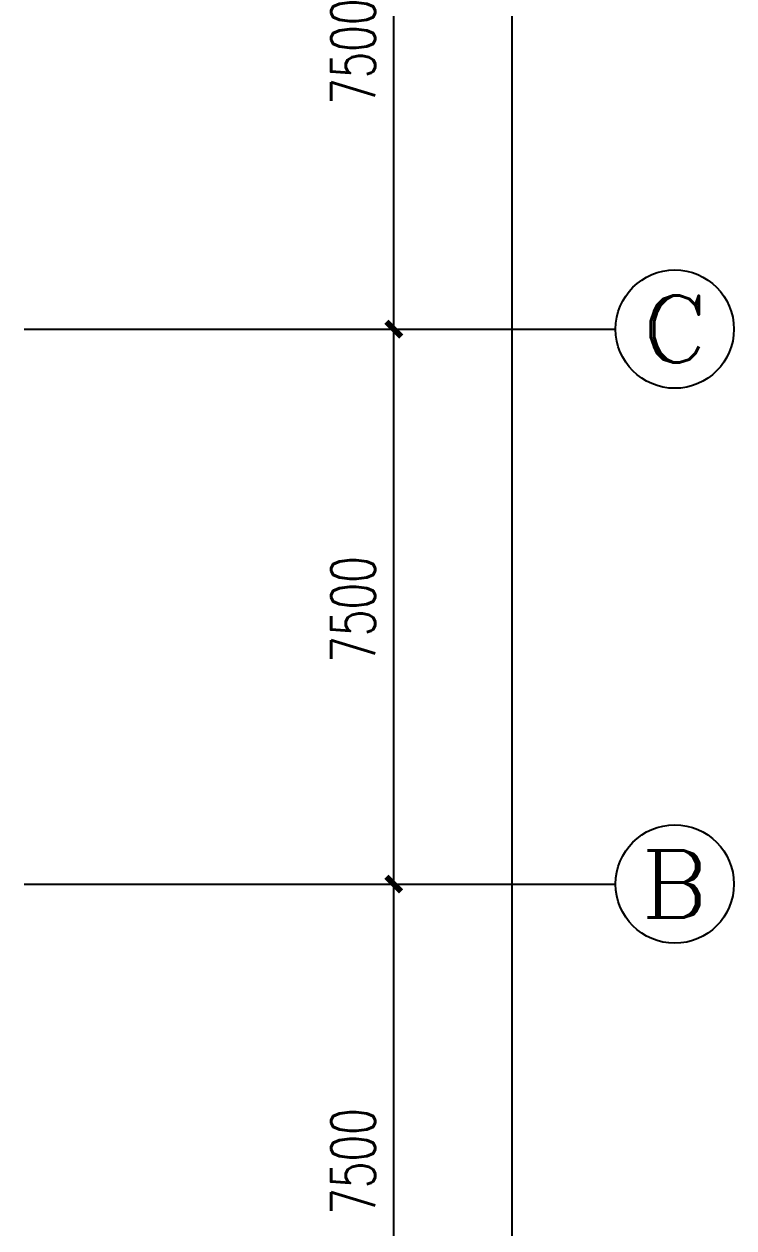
# Model space of a CAD drawing. Extents: x 4995099 to 5303443, y 4627657 to 4889583.
# Drawn here: x 5275159 to 5284759, y 4649007 to 4665277 of the extents above; entities that cross this region are included whole.
import ezdxf
from ezdxf.enums import TextEntityAlignment as Align

# ---------------------------------------------------------------- set-up
doc = ezdxf.new("R2010")
doc.units = 0
doc.header["$LTSCALE"] = 1000
doc.header["$MEASUREMENT"] = 0
doc.layers.get('0').update_dxf_attribs({"color": 4, "linetype": 'CONTINUOUS'})
doc.layers.get('Defpoints').update_dxf_attribs({"linetype": 'CONTINUOUS'})
doc.layers.add('AXIS', color=3, linetype='CONTINUOUS')
doc.layers.add('AXIS_TEXT', color=7, linetype='CONTINUOUS')
doc.styles.add('_TCH_AXIS', font='COMPLEX', dxfattribs={"bigfont": 'GBCBIG'})
doc.styles.add('_TCH_DIM_T3', font='SIMPLEX', dxfattribs={"width": 0.705882, "bigfont": 'GBCBIG'})
doc.styles.add('COMPLEX', font='COMPLEX')
doc.dimstyles.new('_TCH_ARCH&&200', dxfattribs={"dimtxt": 595, "dimasz": 200, "dimexe": 500, "dimexo": 600, "dimgap": 252.5, "dimtad": 1, "dimdec": 0, "dimzin": 0, "dimdsep": 46, "dimtxsty": '_TCH_DIM_T3', "dimblk": 'ARCHTICK', "dimcen": 0.09, "dimclrt": 7, "dimazin": 2, "dimtfac": 1, "dimtdec": 0, "dimtix": 1, "dimtmove": 2, "dimatfit": 3, "dimfxl": 0, "dimtolj": 1, "dimtzin": 0, "dimarcsym": 0})

# ---------------------------------------------------------------- blocks, each defined once
blk = doc.blocks.new('_ArchTick')
at = {"color": 0, "linetype": 'ByBlock', "const_width": 0.4}
blk.add_lwpolyline([(-0.5, -0.5), (0.5, 0.5)], dxfattribs=at)
blk = doc.blocks.new('*D109')
at = {"layer": 'AXIS', "color": 0, "lineweight": -2}
for p, q in [((5275759, 4653654), (5280659, 4653654)), ((5280159, 4646154), (5280159, 4653654)), ((5275759, 4646154), (5280659, 4646154))]:
    blk.add_line(p, q, dxfattribs=at)
at = {"layer": 'Defpoints', "color": 0}
for p in [(5275159, 4653654), (5280159, 4653654), (5275159, 4646154)]:
    blk.add_point(p, dxfattribs=at)
at = {"layer": 'AXIS', "color": 0, "lineweight": -2, "xscale": 200, "yscale": 200, "zscale": 200}
for p, rotation in [((5280159, 4653654), 90), ((5280159, 4646154), 270)]:
    blk.add_blockref('_ArchTick', p, dxfattribs=dict(at, rotation=rotation))
at = {"layer": 'AXIS', "color": 7, "insert": (5279609, 4649904), "char_height": 595, "attachment_point": 5, "rotation": 90, "style": '_TCH_DIM_T3'}
blk.add_mtext('\\A1;7500', dxfattribs=at)
blk = doc.blocks.new('*D110')
at = {"layer": 'AXIS', "color": 0, "lineweight": -2}
for p, q in [((5275759, 4661154), (5280659, 4661154)), ((5280159, 4653654), (5280159, 4661154)), ((5275759, 4653654), (5280659, 4653654))]:
    blk.add_line(p, q, dxfattribs=at)
at = {"layer": 'Defpoints', "color": 0}
for p in [(5275159, 4661154), (5280159, 4661154), (5275159, 4653654)]:
    blk.add_point(p, dxfattribs=at)
at = {"layer": 'AXIS', "color": 0, "lineweight": -2, "xscale": 200, "yscale": 200, "zscale": 200}
for p, rotation in [((5280159, 4661154), 90), ((5280159, 4653654), 270)]:
    blk.add_blockref('_ArchTick', p, dxfattribs=dict(at, rotation=rotation))
at = {"layer": 'AXIS', "color": 7, "insert": (5279609, 4657364), "char_height": 595, "attachment_point": 5, "rotation": 90, "style": '_TCH_DIM_T3'}
blk.add_mtext('\\A1;7500', dxfattribs=at)
blk = doc.blocks.new('*D111')
at = {"layer": 'AXIS', "color": 0, "lineweight": -2}
for p, q in [((5275759, 4668654), (5280659, 4668654)), ((5280159, 4661154), (5280159, 4668654)), ((5275759, 4661154), (5280659, 4661154))]:
    blk.add_line(p, q, dxfattribs=at)
at = {"layer": 'Defpoints', "color": 0}
for p in [(5275159, 4668654), (5280159, 4668654), (5275159, 4661154)]:
    blk.add_point(p, dxfattribs=at)
at = {"layer": 'AXIS', "color": 0, "lineweight": -2, "xscale": 200, "yscale": 200, "zscale": 200}
for p, rotation in [((5280159, 4668654), 90), ((5280159, 4661154), 270)]:
    blk.add_blockref('_ArchTick', p, dxfattribs=dict(at, rotation=rotation))
at = {"layer": 'AXIS', "color": 7, "insert": (5279609, 4664904), "char_height": 595, "attachment_point": 5, "rotation": 90, "style": '_TCH_DIM_T3'}
blk.add_mtext('\\A1;7500', dxfattribs=at)
blk = doc.blocks.new('*D115')
at = {"layer": 'AXIS', "color": 0, "lineweight": -2}
for p, q in [((5276359, 4691394), (5282259, 4691394)), ((5281759, 4645914), (5281759, 4691394)), ((5276359, 4645914), (5282259, 4645914))]:
    blk.add_line(p, q, dxfattribs=at)
at = {"layer": 'Defpoints', "color": 0}
for p in [(5275759, 4691394), (5281759, 4691394), (5275759, 4645914)]:
    blk.add_point(p, dxfattribs=at)
at = {"layer": 'AXIS', "color": 0, "lineweight": -2, "xscale": 200, "yscale": 200, "zscale": 200}
for p, rotation in [((5281759, 4691394), 90), ((5281759, 4645914), 270)]:
    blk.add_blockref('_ArchTick', p, dxfattribs=dict(at, rotation=rotation))
at = {"layer": 'AXIS', "color": 7, "insert": (5281209, 4666645), "char_height": 595, "attachment_point": 5, "rotation": 90, "style": '_TCH_DIM_T3'}
blk.add_mtext('\\A1;45480', dxfattribs=at)
blk = doc.blocks.new('_AXISO')
blk.add_circle((0, 0), 0.5)
at = {"layer": 'AXIS_TEXT', "style": 'COMPLEX', "width": 1.041667}
blk.add_attdef('A', text='', height=0.56, dxfattribs=at).set_placement((-0.25, -0.28), (0.25, -0.28), align=Align.FIT)

msp = doc.modelspace()

# ---------------------------------------------------------------- linework, layer by layer
at = {"layer": 'AXIS'}
for p, q in [((5275159.2, 4661154.3), (5283159.2, 4661154.3)), ((5275159.2, 4653654.3), (5283159.2, 4653654.3))]:
    msp.add_line(p, q, dxfattribs=at)

# ---------------------------------------------------------------- block references
ref = msp.add_blockref('_AXISO', (5283959.2, 4661154.3), dxfattribs=dict(at, xscale=1600, yscale=1600, zscale=1600))
ref.add_attrib('A', 'C', dxfattribs={"layer": 'AXIS_TEXT', "height": 905.1, "style": '_TCH_AXIS', "width": 1.4}).set_placement((5283506.6, 4660701.8), (5284411.7, 4660701.8), align=Align.FIT)
ref = msp.add_blockref('_AXISO', (5283959.2, 4653654.3), dxfattribs=dict(at, xscale=1600, yscale=1600, zscale=1600))
ref.add_attrib('A', 'B', dxfattribs={"layer": 'AXIS_TEXT', "height": 905.1, "style": '_TCH_AXIS', "width": 1.235294}).set_placement((5283506.6, 4653201.8), (5284411.7, 4653201.8), align=Align.FIT)

# ---------------------------------------------------------------- dimensions: what is measured, and where the dimension line sits
for base, p1, p2, picture, middle in [((5281759.2, 4691394.3), (5275759.2, 4645914.3), (5275759.2, 4691394.3), '*D115', (5281209.2, 4666644.8)), ((5280159.2, 4661154.3), (5275159.2, 4653654.3), (5275159.2, 4661154.3), '*D110', (5279609.2, 4657364.3))]:
    dim = msp.add_linear_dim(base=base, p1=p1, p2=p2, angle=90, dimstyle='_TCH_ARCH&&200', dxfattribs=at)
    dim.commit()
    dim.dimension.update_dxf_attribs({"geometry": picture, "text_midpoint": middle, "dimtype": 129})
for p1, p2, picture, middle in [((5275159.2, 4661154.3), (5275159.2, 4668654.3), '*D111', (5279609.2, 4664904.3)), ((5275159.2, 4646154.3), (5275159.2, 4653654.3), '*D109', (5279609.2, 4649904.3))]:
    dim = msp.add_aligned_dim(p1=p1, p2=p2, distance=-5000, dimstyle='_TCH_ARCH&&200', dxfattribs=at)
    dim.commit()
    dim.dimension.update_dxf_attribs({"geometry": picture, "text_midpoint": middle})

doc.saveas('drawing.dxf')
